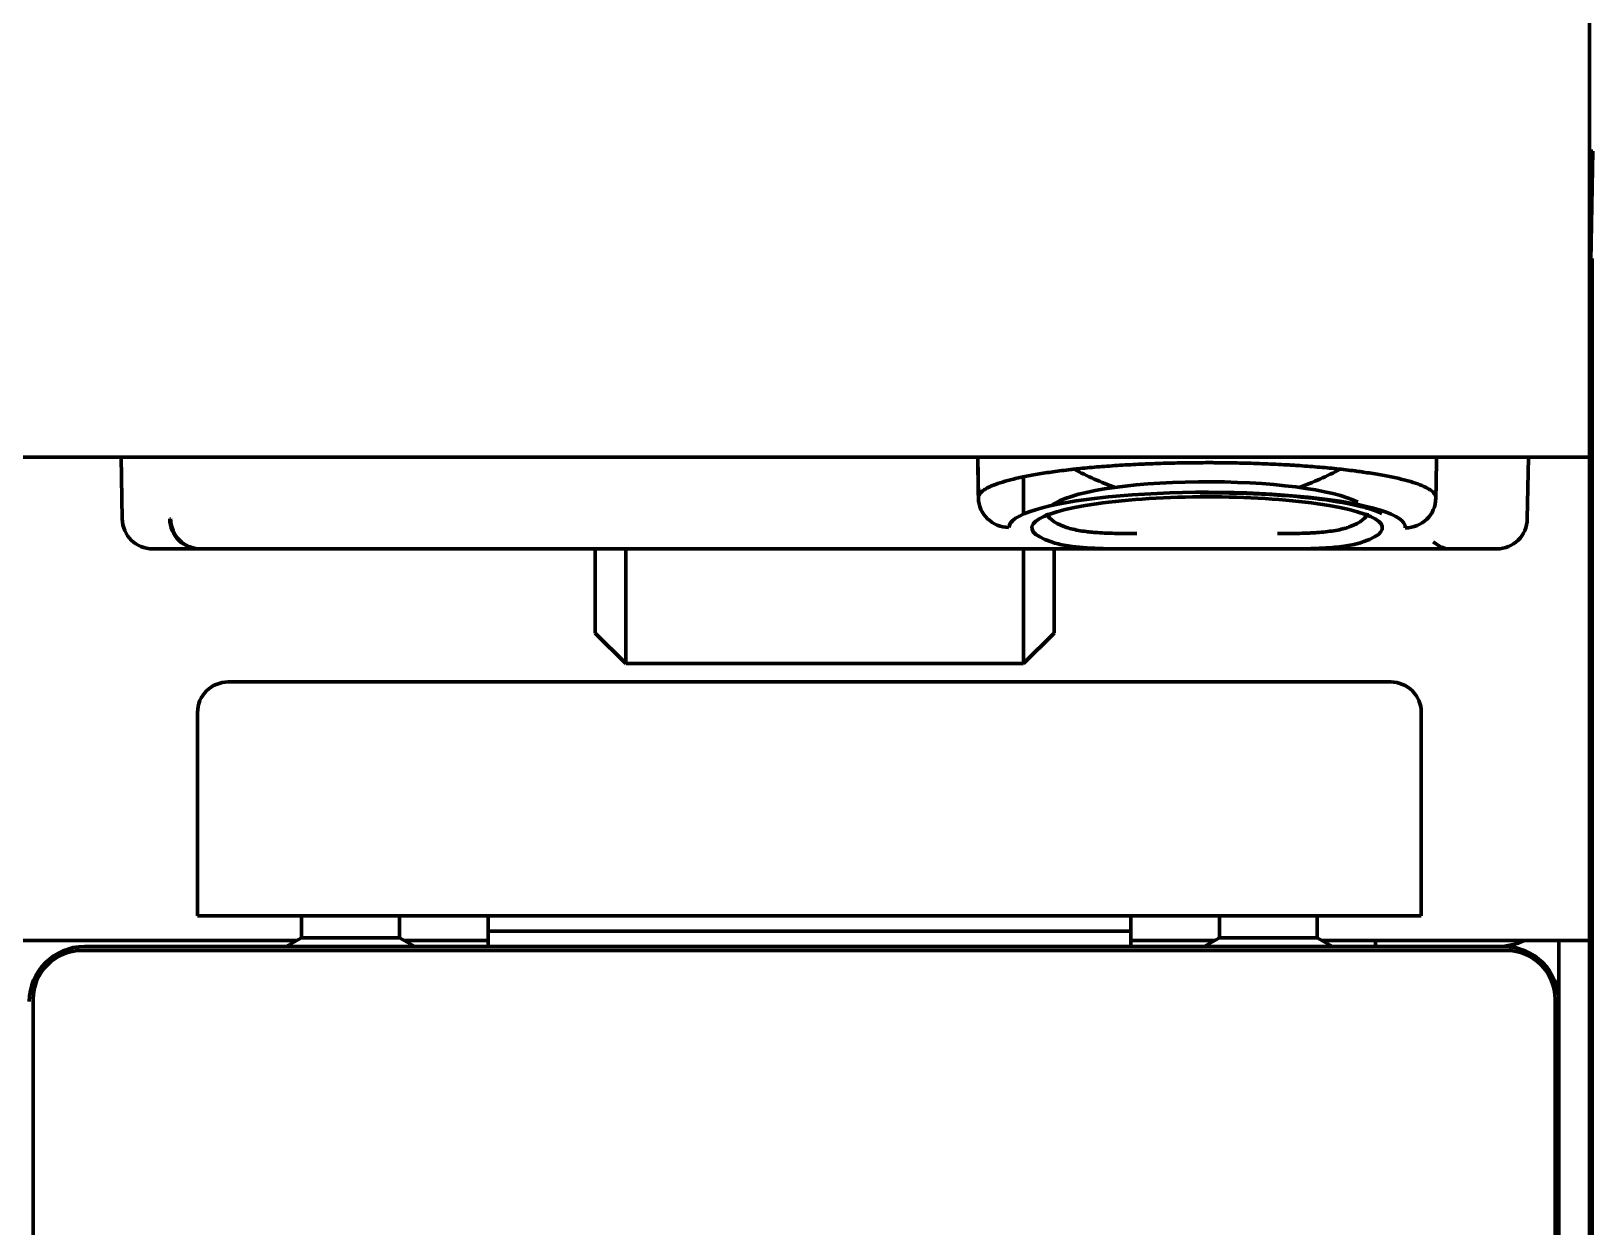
# Model space of a CAD drawing. Header units: inches. Extents: x -2405 to 7588, y 441 to 5654.
# Drawn here: x 2984.8 to 3035.9, y 2426 to 2465.1 of the extents above; entities that cross this region are included whole.
import ezdxf

# ---------------------------------------------------------------- set-up
doc = ezdxf.new("R2010")
doc.units = ezdxf.units.IN

msp = doc.modelspace()

# ---------------------------------------------------------------- linework, layer by layer
at = {"linetype": 'Continuous', "lineweight": 70}
for p, q in [((3035.775, 2451.128), (3035.775, 4099.128)), ((3035.88, 2461.128), (3035.775, 2461.128)), ((3035.859, 2459.956), (3035.88, 2461.128)), ((3035.775, 2455.128), (3035.859, 2459.956)), ((3035.811, 2455.628), (3035.811, 2457.19)), ((3035.819, 2457.628), (3035.861, 2457.628)), ((3035.861, 2457.628), (3035.861, 2455.628)), ((3035.811, 2394.628), (3035.811, 2455.628)), ((3035.861, 2455.628), (3035.861, 2394.628)), ((3035.775, 2455.128), (3035.811, 2455.128)), ((3033.775, 2451.128), (2867.775, 2451.128)), ((2987.775, 2451.128), (2987.81, 2449.11)), ((3015.775, 2451.128), (3015.798, 2449.802)), ((3033.74, 2449.11), (3033.775, 2451.128)), ((3033.775, 2451.128), (3035.775, 2451.128)), ((3035.775, 2451.147), (3035.775, 2435.328)), ((3017.275, 2449.269), (3017.275, 2450.455)), ((2988.81, 2448.128), (2990.345, 2448.128)), ((3020.758, 2448.128), (2990.369, 2448.128)), ((3003.275, 2445.378), (3003.275, 2448.128)), ((3004.275, 2444.378), (3004.275, 2448.129)), ((3017.275, 2444.378), (3017.275, 2448.129)), ((3018.275, 2448.127), (3018.275, 2445.378)), ((3025.792, 2448.128), (3020.758, 2448.128)), ((3031.183, 2448.128), (3025.792, 2448.128)), ((3031.183, 2448.128), (3032.74, 2448.128)), ((3003.275, 2445.378), (3004.275, 2444.378)), ((3017.275, 2444.378), (3018.275, 2445.378)), ((3004.275, 2444.378), (3017.275, 2444.378)), ((2991.275, 2443.778), (3029.275, 2443.778)), ((2990.275, 2440.683), (2990.275, 2442.778)), ((3030.275, 2442.778), (3030.275, 2440.683)), ((2990.275, 2437.375), (2990.275, 2440.683)), ((3030.275, 2440.683), (3030.275, 2437.375)), ((2990.275, 2436.128), (2990.275, 2437.375)), ((3030.275, 2437.375), (3030.275, 2436.128)), ((2991.275, 2436.128), (3029.275, 2436.128)), ((2993.675, 2436.128), (2993.675, 2435.417)), ((2996.875, 2435.417), (2996.875, 2436.128)), ((2999.775, 2435.628), (2999.775, 2436.128)), ((3020.775, 2435.628), (3020.775, 2436.128)), ((3023.675, 2436.128), (3023.675, 2435.417)), ((3026.875, 2435.417), (3026.875, 2436.128)), ((2993.522, 2435.328), (2961.175, 2435.328)), ((2993.675, 2435.417), (2993.175, 2435.128)), ((2996.875, 2435.417), (2993.675, 2435.417)), ((2997.375, 2435.128), (2996.875, 2435.417)), ((2999.774, 2435.328), (2997.029, 2435.328)), ((2999.775, 2435.628), (3020.775, 2435.628)), ((3023.52, 2435.328), (3020.774, 2435.328)), ((3023.675, 2435.417), (3023.175, 2435.128)), ((3026.875, 2435.417), (3023.675, 2435.417)), ((3027.375, 2435.128), (3026.875, 2435.417)), ((3033.775, 2435.328), (3027.028, 2435.328)), ((3028.775, 2435.128), (3028.775, 2435.33)), ((3035.775, 2435.328), (3033.775, 2435.328)), ((3034.775, 2435.328), (3034.775, 2434.782)), ((3035.775, 2434.782), (3035.775, 2435.328)), ((3033.05, 2435.003), (2986.5, 2435.003)), ((2986.575, 2435.128), (3032.975, 2435.128)), ((3034.775, 2434.782), (3034.775, 2433.328)), ((3035.775, 2388.424), (3035.775, 2434.782)), ((2984.9, 2433.403), (2984.9, 2386.853)), ((3034.65, 2386.853), (3034.65, 2433.403)), ((3034.775, 2433.328), (3034.775, 2386.928))]:
    msp.add_line(p, q, dxfattribs=at)
for centre, radius, start, end in [((3023.275, 2458.711), 9.083, 241.3979, 250.6872), ((3023.275, 2458.711), 9.083, 289.3128, 298.6021), ((2988.81, 2449.128), 1, 181, 270), ((3032.74, 2449.128), 1, 270, 359), ((2991.275, 2442.778), 1, 90, 180), ((3029.275, 2442.778), 1, 0, 90), ((3032.775, 2437.128), 2, 270, 295.8398), ((2986.575, 2433.328), 1.8, 90, 180), ((2986.5, 2433.403), 1.6, 90, 180), ((3032.975, 2433.328), 1.8, 0, 90), ((3033.05, 2433.403), 1.6, 0, 90)]:
    msp.add_arc(centre, radius, start, end, dxfattribs=at)
for centre, major_axis, ratio, start_param, end_param in [((3023.275, 2448.838), (6.477, 0), 0.176328, 6.264418, 9.430614), ((3023.275, 2449.312), (5.23, 0), 0.193184, 0.342334, 2.909), ((3016.798, 2449.817), (-0.999, -0.033), 0.984791, 6.267311, 7.821398), ((3023.275, 2448.82), (5.73, 0), 0.176327, 5.80633, 9.901633), ((3029.751, 2449.802), (0.994, -0.106), 0.98464, 4.816817, 6.373149), ((2990.345, 2449.128), (0, 1), 0.981161, 1.58825, 3.141593), ((2990.369, 2449.128), (0, 1), 0.975126, 1.58866, 3.141593), ((3023.275, 2449.312), (5.23, 0), 0.193184, 3.141537, 3.618448), ((3023.275, 2449.312), (5.23, 0), 0.193184, 5.80633, 6.283241)]:
    msp.add_ellipse(centre, major_axis=major_axis, ratio=ratio, start_param=start_param, end_param=end_param, dxfattribs=at)
for points in [[(3015.798, 2449.799), (3015.791, 2450.242), (3015.783, 2450.685), (3015.775, 2451.128)], [(2989.364, 2449.11), (2989.373, 2449.11), (2989.383, 2449.11), (2989.394, 2449.11)], [(3030.666, 2448.356), (3030.757, 2448.28), (3030.934, 2448.166), (3031.102, 2448.128), (3031.183, 2448.128)], [(2999.775, 2435.128), (2999.775, 2435.204), (2999.775, 2435.364), (2999.775, 2435.538), (2999.775, 2435.628)], [(3020.775, 2435.628), (3020.775, 2435.538), (3020.775, 2435.364), (3020.775, 2435.204), (3020.775, 2435.128)]]:
    msp.add_open_spline(points, degree=3, dxfattribs=at)
for points, knots in [([(3030.751, 2449.784), (3030.754, 2449.973), (3030.757, 2450.162), (3030.761, 2450.386), (3030.762, 2450.421), (3030.767, 2450.68), (3030.77, 2450.904), (3030.774, 2451.128)], [0, 0, 0, 0, 0.421536, 0.421536, 0.500004, 0.500004, 1, 1, 1, 1]), ([(3015.798, 2449.799), (3015.797, 2449.837), (3015.808, 2449.874), (3015.854, 2449.949), (3015.888, 2449.986), (3015.959, 2450.041), (3015.985, 2450.06), (3016.029, 2450.087), (3016.045, 2450.096), (3016.077, 2450.115), (3016.094, 2450.124), (3016.182, 2450.169), (3016.264, 2450.204), (3016.45, 2450.273), (3016.553, 2450.307), (3016.782, 2450.373), (3016.908, 2450.405), (3017.079, 2450.445), (3017.114, 2450.453), (3017.185, 2450.468), (3017.293, 2450.491), (3017.407, 2450.513), (3017.64, 2450.557), (3017.968, 2450.613), (3018.332, 2450.663), (3018.617, 2450.699), (3018.715, 2450.711), (3018.865, 2450.728), (3018.915, 2450.733), (3019.017, 2450.744), (3019.068, 2450.75), (3019.325, 2450.776), (3019.749, 2450.815), (3020.194, 2450.847), (3020.65, 2450.876), (3020.883, 2450.888), (3021.182, 2450.902), (3021.242, 2450.905), (3021.363, 2450.91), (3021.543, 2450.917), (3021.725, 2450.923), (3022.088, 2450.934), (3022.333, 2450.939), (3022.824, 2450.946), (3023.071, 2450.948), (3023.382, 2450.948), (3023.444, 2450.948), (3023.569, 2450.947), (3023.631, 2450.947), (3023.818, 2450.945), (3023.942, 2450.943), (3024.312, 2450.937), (3024.801, 2450.926), (3025.278, 2450.907), (3025.632, 2450.89), (3025.75, 2450.884), (3025.925, 2450.874), (3025.983, 2450.87), (3026.099, 2450.863), (3026.156, 2450.86), (3026.442, 2450.841), (3026.665, 2450.824), (3027.096, 2450.788), (3027.305, 2450.768), (3027.711, 2450.726), (3027.908, 2450.703), (3028.145, 2450.672), (3028.192, 2450.666), (3028.285, 2450.653), (3028.423, 2450.634), (3028.555, 2450.614), (3028.812, 2450.574), (3029.135, 2450.518), (3029.422, 2450.457), (3029.622, 2450.409), (3029.687, 2450.393), (3029.78, 2450.369), (3029.81, 2450.36), (3029.869, 2450.344), (3029.898, 2450.335), (3030.039, 2450.294), (3030.14, 2450.26), (3030.319, 2450.19), (3030.398, 2450.155), (3030.498, 2450.101), (3030.529, 2450.083), (3030.571, 2450.055), (3030.584, 2450.046), (3030.609, 2450.028), (3030.621, 2450.018), (3030.676, 2449.972), (3030.74, 2449.897), (3030.755, 2449.822), (3030.751, 2449.784)], [0, 0, 0, 0, 0.03125, 0.03125, 0.0625, 0.0625, 0.078125, 0.078125, 0.085938, 0.085938, 0.09375, 0.09375, 0.125, 0.125, 0.15625, 0.15625, 0.1875, 0.1875, 0.195313, 0.195313, 0.203125, 0.21875, 0.21875, 0.25, 0.28125, 0.28125, 0.296875, 0.296875, 0.304688, 0.304688, 0.3125, 0.3125, 0.34375, 0.375, 0.375, 0.40625, 0.40625, 0.414063, 0.414063, 0.421875, 0.4375, 0.4375, 0.46875, 0.46875, 0.5, 0.5, 0.507813, 0.507813, 0.515625, 0.515625, 0.53125, 0.53125, 0.5625, 0.59375, 0.59375, 0.609375, 0.609375, 0.617188, 0.617188, 0.625, 0.625, 0.65625, 0.65625, 0.6875, 0.6875, 0.71875, 0.71875, 0.726563, 0.726563, 0.734375, 0.75, 0.75, 0.78125, 0.8125, 0.8125, 0.828125, 0.828125, 0.835938, 0.835938, 0.84375, 0.84375, 0.875, 0.875, 0.90625, 0.90625, 0.921875, 0.921875, 0.929688, 0.929688, 0.9375, 0.9375, 0.96875, 1, 1, 1, 1]), ([(3023.046, 2449.961), (3023.799, 2449.966), (3025.246, 2449.935), (3027.17, 2449.754), (3028.409, 2449.512), (3028.909, 2449.334), (3028.985, 2449.278), (3028.984, 2449.28)], [0, 0, 0, 0, 0.253795, 0.521985, 0.754556, 0.923912, 1, 1, 1, 1]), ([(3020.978, 2448.628), (3020.852, 2448.628), (3020.728, 2448.628), (3020.547, 2448.63), (3020.487, 2448.631), (3020.37, 2448.633), (3020.311, 2448.634), (3020.14, 2448.638), (3019.919, 2448.646), (3019.711, 2448.659), (3019.586, 2448.669), (3019.561, 2448.671), (3019.512, 2448.675), (3019.44, 2448.682), (3019.37, 2448.689), (3019.233, 2448.706), (3019.147, 2448.719), (3018.901, 2448.763), (3018.756, 2448.801), (3018.628, 2448.848)], [0, 0, 0, 0, 0.125, 0.125, 0.1875, 0.1875, 0.25, 0.25, 0.375, 0.5, 0.5, 0.53125, 0.53125, 0.5625, 0.625, 0.625, 0.75, 0.75, 1, 1, 1, 1]), ([(3027.922, 2448.848), (3027.89, 2448.836), (3027.857, 2448.825), (3027.788, 2448.804), (3027.752, 2448.793), (3027.642, 2448.765), (3027.487, 2448.731), (3027.226, 2448.693), (3027.035, 2448.674), (3026.909, 2448.664), (3026.884, 2448.662), (3026.833, 2448.659), (3026.755, 2448.654), (3026.676, 2448.65), (3026.516, 2448.642), (3026.295, 2448.634), (3025.945, 2448.629), (3025.699, 2448.628), (3025.572, 2448.628)], [0, 0, 0, 0, 0.0625, 0.0625, 0.125, 0.125, 0.25, 0.375, 0.5, 0.5, 0.53125, 0.53125, 0.5625, 0.625, 0.625, 0.75, 0.875, 1, 1, 1, 1]), ([(3020.758, 2448.128), (3020.619, 2448.128), (3020.482, 2448.128), (3020.282, 2448.13), (3020.217, 2448.131), (3020.087, 2448.133), (3020.023, 2448.134), (3019.834, 2448.139), (3019.591, 2448.147), (3019.364, 2448.16), (3019.227, 2448.17), (3019.2, 2448.173), (3019.147, 2448.177), (3019.067, 2448.184), (3018.991, 2448.192), (3018.842, 2448.209), (3018.654, 2448.236), (3018.402, 2448.288), (3018.253, 2448.331), (3018.184, 2448.356)], [0, 0, 0, 0, 0.125, 0.125, 0.1875, 0.1875, 0.25, 0.25, 0.375, 0.5, 0.5, 0.53125, 0.53125, 0.5625, 0.625, 0.625, 0.75, 0.875, 1, 1, 1, 1]), ([(3028.366, 2448.356), (3028.331, 2448.344), (3028.295, 2448.332), (3028.239, 2448.315), (3028.22, 2448.31), (3028.182, 2448.3), (3028.084, 2448.274), (3027.893, 2448.235), (3027.609, 2448.196), (3027.4, 2448.176), (3027.263, 2448.166), (3027.235, 2448.164), (3027.179, 2448.16), (3027.095, 2448.155), (3027.008, 2448.151), (3026.832, 2448.143), (3026.589, 2448.135), (3026.332, 2448.131), (3026.068, 2448.128), (3025.932, 2448.128), (3025.792, 2448.128)], [0, 0, 0, 0, 0.0625, 0.0625, 0.09375, 0.09375, 0.125, 0.25, 0.375, 0.5, 0.5, 0.53125, 0.53125, 0.5625, 0.625, 0.625, 0.75, 0.875, 0.875, 1, 1, 1, 1]), ([(2990.275, 2436.128), (2990.276, 2436.128), (2990.282, 2436.128), (2990.299, 2436.128), (2990.307, 2436.128), (2990.32, 2436.128), (2990.325, 2436.128), (2990.336, 2436.128), (2990.342, 2436.128), (2990.372, 2436.128), (2990.402, 2436.128), (2990.455, 2436.128), (2990.474, 2436.128), (2990.505, 2436.128), (2990.515, 2436.128), (2990.537, 2436.128), (2990.548, 2436.128), (2990.606, 2436.128), (2990.656, 2436.128), (2990.724, 2436.128), (2990.738, 2436.128), (2990.766, 2436.128), (2990.781, 2436.128), (2990.825, 2436.128), (2990.854, 2436.128), (2990.946, 2436.128), (2991.009, 2436.128), (2991.091, 2436.128), (2991.108, 2436.128), (2991.141, 2436.128), (2991.158, 2436.128), (2991.208, 2436.128), (2991.241, 2436.128), (2991.275, 2436.128)], [0, 0, 0, 0, 0.118305, 0.118305, 0.181284, 0.181284, 0.212773, 0.212773, 0.244262, 0.244262, 0.370218, 0.370218, 0.433196, 0.433196, 0.464685, 0.464685, 0.496175, 0.496175, 0.622131, 0.622131, 0.65362, 0.65362, 0.685109, 0.685109, 0.748087, 0.748087, 0.874044, 0.874044, 0.905533, 0.905533, 0.937022, 0.937022, 1, 1, 1, 1]), ([(3029.275, 2436.128), (3029.342, 2436.128), (3029.409, 2436.128), (3029.506, 2436.128), (3029.538, 2436.128), (3029.586, 2436.128), (3029.602, 2436.128), (3029.634, 2436.128), (3029.649, 2436.128), (3029.726, 2436.128), (3029.783, 2436.128), (3029.852, 2436.128), (3029.865, 2436.128), (3029.892, 2436.128), (3029.905, 2436.128), (3029.943, 2436.128), (3029.991, 2436.128), (3030.034, 2436.128), (3030.075, 2436.128), (3030.094, 2436.128), (3030.148, 2436.128), (3030.178, 2436.128), (3030.214, 2436.128), (3030.225, 2436.128), (3030.239, 2436.128), (3030.243, 2436.128), (3030.25, 2436.128), (3030.254, 2436.128), (3030.269, 2436.128), (3030.275, 2436.128), (3030.275, 2436.128)], [0, 0, 0, 0, 0.125376, 0.125376, 0.188065, 0.188065, 0.219409, 0.219409, 0.250753, 0.250753, 0.376129, 0.376129, 0.407474, 0.407474, 0.438818, 0.438818, 0.501506, 0.564194, 0.564194, 0.626882, 0.626882, 0.752259, 0.752259, 0.814947, 0.814947, 0.846291, 0.846291, 0.877635, 0.877635, 1, 1, 1, 1])]:
    msp.add_open_spline(points, degree=3, knots=knots, dxfattribs=at)

doc.saveas('drawing.dxf')
